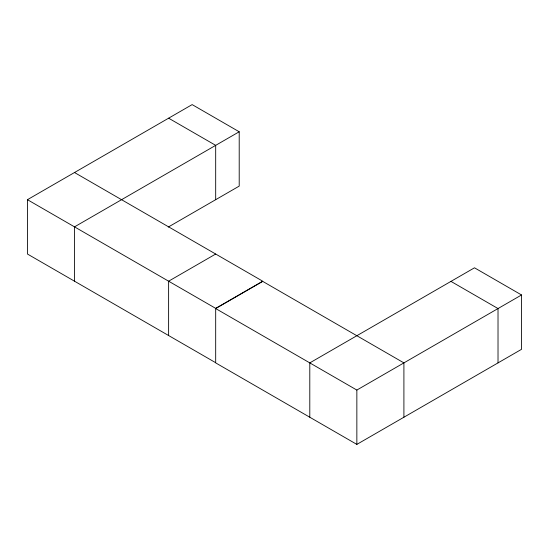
<?xml version="1.0" encoding="UTF-8"?>
<svg xmlns="http://www.w3.org/2000/svg" width="549" height="549" viewBox="0 0 549 549"><rect width="100%" height="100%" fill="white"/><g stroke="black" fill="none" stroke-linecap="round" stroke-linejoin="round"><path stroke-width="0.82" d="M215.682 362.704L27.45 254.029L27.45 199.692L192.15 104.605L239.206 131.774L239.206 186.111L168.248 227.073M239.206 131.774L74.506 226.861L74.506 281.198M215.682 254.029L168.618 281.198L168.618 335.535M27.45 199.692L215.682 308.366L262.738 281.198L74.506 172.523M403.906 417.226L403.906 362.889L262.738 281.39L215.682 308.559L356.85 390.058L521.55 294.971L521.55 349.308L356.85 444.395L215.682 362.896L215.682 308.366M521.55 294.971L474.494 267.802L309.794 362.889L309.794 417.226M168.618 118.186L215.682 145.355L215.682 199.692M450.962 281.39L498.018 308.559L498.018 362.896M356.85 390.058L356.85 444.395"/></g></svg>
